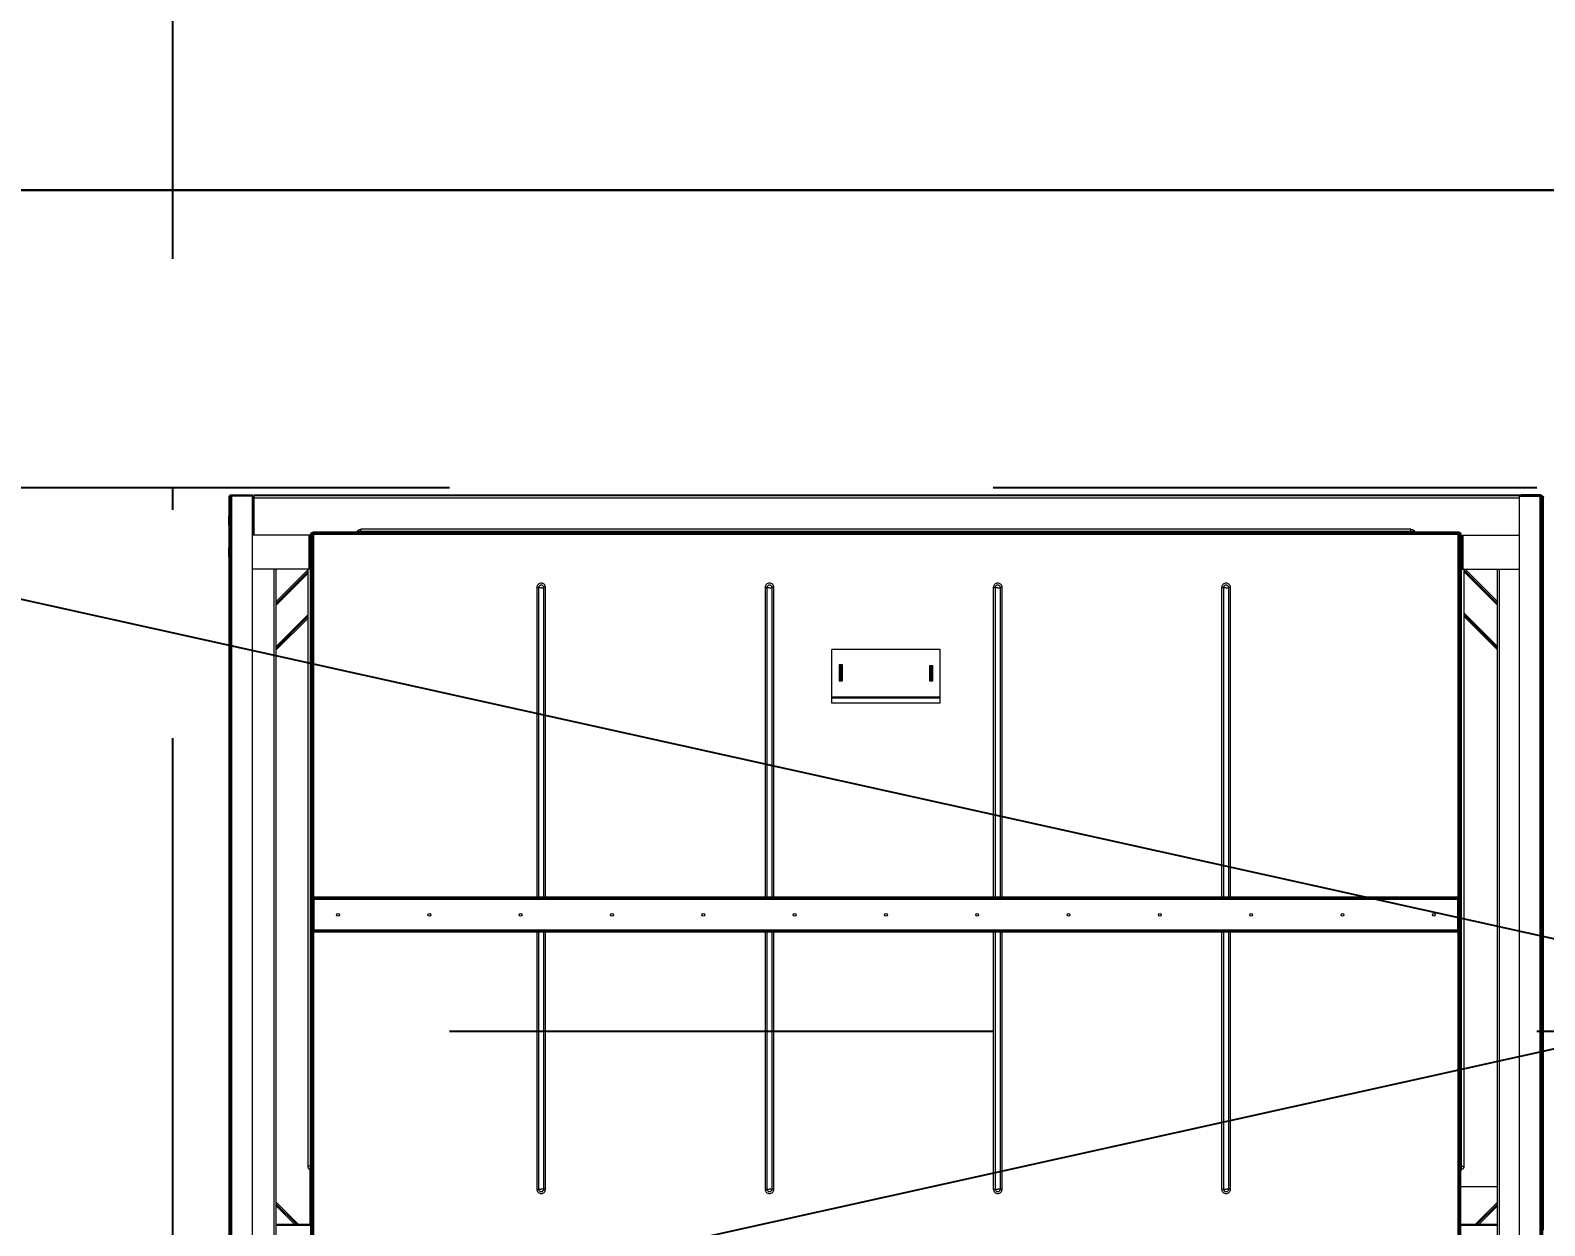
# Model space of a CAD drawing. Header units: millimetres. Extents: x 12325263 to 13848842, y -1463133 to 573208.
# Drawn here: x 12577872 to 12579199, y -837894 to -836847 of the extents above; entities that cross this region are included whole.
import ezdxf
from ezdxf.xclip import XClip

# ---------------------------------------------------------------- set-up
doc = ezdxf.new("R2010")
doc.units = ezdxf.units.MM
doc.header["$LTSCALE"] = 1000
doc.header["$XCLIPFRAME"] = 0
doc.linetypes.add('DOTE', pattern=[2.42, 2, -0.2, 0.02, -0.2])
for name, color, linetype in [('A-ANNO-DIMS', 83, 'Continuous'), ('A-AXIS', 16, 'DOTE'), ('A-WALL', 5, 'Continuous'), ('fur202301', 252, 'Continuous'), ('WALL', 5, 'Continuous'), ('WALL-SHATCH', 8, 'Continuous'), ('建筑-楼板开洞', 251, 'Continuous')]:
    doc.layers.add(name, color=color, linetype=linetype)
doc.styles.add('_TCH_DIM_T3', font='SIMPLEX.shx', dxfattribs={"width": 0.705882, "bigfont": 'GBCBIG.shx'})
doc.dimstyles.new('_TCH_ARCH&&120', dxfattribs={"dimtxt": 306, "dimasz": 120, "dimexe": 300, "dimexo": 360, "dimgap": 147, "dimtad": 1, "dimdec": 0, "dimzin": 0, "dimdsep": 46, "dimtxsty": '_TCH_DIM_T3', "dimblk": 'ARCHTICK', "dimcen": 0.09, "dimclrt": 7, "dimazin": 2, "dimtfac": 1, "dimtdec": 0, "dimtix": 1, "dimtmove": 2, "dimatfit": 3, "dimfxl": 1, "dimfxlon": 1, "dimtolj": 1, "dimtzin": 0, "dimarcsym": 0})

# ---------------------------------------------------------------- blocks, each defined once
blk = doc.blocks.new('adgshg13-A$C7F010FC0')
at = {"layer": 'WALL-SHATCH'}
h = blk.add_hatch(color=256, dxfattribs=at)
h.dxf.hatch_style = 1
h.paths.add_polyline_path([(-60384.2, -16880.9), (-763.2, 197.5), (12587.6, -13153.3), (12587.6, -157996), (-162964.9, -188820.4), (-171262.4, -180522.9), (-171262.4, -31310.9), (-150707.2, -10755.7), (-131860.1, -7980.9), (-99162.4, -7980.9), (-99162.4, -4980.9), (-76620.4, -4980.9), (-70107.7, -16880.9)], flags=16)
h.paths.add_polyline_path([(-60091.2, -16380.9), (-646.9, 646.9), (12987.6, -12987.6), (12987.6, -158331.9), (-163100.6, -189250.4), (-171662.4, -180688.6), (-171662.4, -31145.2), (-150777.9, -10260.7), (-131896.7, -7480.9), (-99562.4, -7480.9), (-99562.4, -4580.9), (-76365.6, -4580.9), (-69907.5, -16380.9)])
blk = doc.blocks.new('A$C4C7A72D3')
at = {"layer": 'WALL', "color": 1}
blk.add_blockref('adgshg13-A$C7F010FC0', (210433, 205503.6), dxfattribs=at)
blk = doc.blocks.new('qlzw')
at = {"layer": 'A-AXIS'}
blk.add_line((12444566.8, 979489.8), (12444566.8, 1082089.8), dxfattribs=at)
blk = doc.blocks.new('asdgag2019061317133849825')
for p, q in [((2.6, 0), (19.4, 0)), ((2.6, 0), (2.6, -0.3)), ((19.4, -0.6), (19.4, 0)), ((1132.6, -0.6), (1132.6, 0)), ((1149.4, 0), (1132.6, 0)), ((1149.4, 0), (1149.4, -0.3)), ((1, -2.1), (0.2, -2.1)), ((0.2, -46), (0.2, -2.1)), ((21, -0.6), (1, -0.6)), ((1, -0.6), (1, -659.6)), ((1.8, -0.6), (1.6, -0.3)), ((2.6, -659.6), (2.6, -0.6)), ((21, -0.5), (1129.4, -0.5)), ((1129.4, -1.3), (1130.2, -1.3)), ((1129.4, -2.9), (1130.2, -2.9)), ((1130.2, -0.5), (1131, -0.5)), ((1130.2, -2.1), (1131, -2.1)), ((1131, -0.6), (1151, -0.6)), ((1149.4, -659.6), (1149.4, -0.6)), ((1150.2, -0.6), (1150.4, -0.3)), ((1151, -659.6), (1151, -0.6)), ((0.2, -643.9), (0.2, -54))]:
    blk.add_line(p, q)
at = {"color": 1, "lineweight": 9}
for p, q in [((21, -659.6), (21, -0.6)), ((1129.4, -2.3), (21, -2.3)), ((1129.4, -35), (1129.4, -0.5)), ((1130.2, -35), (1130.2, -0.5)), ((1130.2, -12.5), (1131, -12.5)), ((1130.2, -13), (1131, -13)), ((1131, -659.6), (1131, -0.6)), ((0, -26.3), (0, -18.3)), ((0.2, -22.3), (0, -22.3)), ((1129.4, -19.5), (1130.2, -19.5)), ((1130.2, -20.3), (1129.4, -20.3)), ((1130.2, -24.3), (1129.4, -24.3)), ((1151, -18.6), (1151.3, -18.3)), ((1151, -26), (1151.3, -26.3)), ((1151.3, -18.3), (1151.3, -26.3)), ((1152, -18.3), (1151.3, -18.3)), ((1151.3, -22.3), (1152, -22.3)), ((1152, -26.3), (1151.3, -26.3)), ((1152, -18.3), (1152, -26.3)), ((72.2, -35), (21, -35)), ((70.4, -65), (70.4, -35)), ((71.4, -65), (71.4, -35)), ((73, -34.1), (72.2, -34.1)), ((72.2, -657.7), (72.2, -34.1)), ((73, -657.7), (73, -34.1)), ((73.8, -34.3), (73, -34.3)), ((73, -34.3), (73, -657.1)), ((73.8, -32.5), (1078.2, -32.5)), ((73.8, -33.3), (73.8, -32.5)), ((1078.2, -33.3), (73.8, -33.3)), ((1078.2, -33.3), (73.8, -33.3)), ((73.8, -34.1), (73.8, -33.3)), ((1078.2, -34.1), (73.8, -34.1)), ((73.8, -34.3), (73.8, -657.1)), ((74, -34.6), (74.6, -34.6)), ((74.6, -34.6), (1077.4, -34.6)), ((74.6, -657.3), (74.6, -34.6)), ((113, -31.9), (115.5, -31.9)), ((115.5, -31.9), (116, -31.9)), ((116, -30), (1036, -30)), ((116, -32.2), (116, -30)), ((116, -31.9), (1039, -31.9)), ((1036, -32.2), (1036, -30)), ((1039, -31.9), (1039, -31.9)), ((1077.4, -34.6), (1077.4, -657.3)), ((1077.4, -34.6), (1078, -34.6)), ((1078.2, -33.3), (1078.2, -32.5)), ((1078.2, -34.1), (1078.2, -33.3)), ((1078.2, -657.1), (1078.2, -34.3)), ((1078.2, -34.3), (1079, -34.3)), ((1079, -657.7), (1079, -34.1)), ((1079, -34.1), (1079.8, -34.1)), ((1079, -657.1), (1079, -34.3)), ((1079.8, -657.7), (1079.8, -34.1)), ((1079.8, -35), (1131, -35)), ((1080.6, -35), (1080.6, -65)), ((1081.6, -35), (1081.6, -65)), ((0, -46), (0.7, -46)), ((0, -54), (0, -46)), ((0.7, -50), (0, -50)), ((1, -46.3), (0.7, -46)), ((0.7, -54), (0.7, -46)), ((1151, -46.3), (1151.3, -46)), ((1151.3, -46), (1151.3, -54)), ((1152, -46), (1151.3, -46)), ((1151.3, -50), (1152, -50)), ((1152, -46), (1152, -54)), ((0, -54), (0.7, -54)), ((1, -53.7), (0.7, -54)), ((72.2, -65), (21, -65)), ((38.4, -690.2), (38.4, -65)), ((40.2, -690.2), (40.2, -65)), ((40.2, -93.2), (68.4, -65)), ((40.2, -94.9), (69.7, -65.4)), ((69.7, -65), (69.7, -587.8)), ((71.6, -587.8), (71.6, -65)), ((1079.8, -65), (1131, -65)), ((1080.4, -65), (1080.4, -588.7)), ((1082.3, -587.8), (1082.3, -65)), ((1082.3, -65.3), (1110.2, -93.2)), ((1110.2, -690.2), (1110.2, -65)), ((1112, -690.2), (1112, -65)), ((1151, -53.7), (1151.3, -54)), ((1152, -54), (1151.3, -54)), ((40.2, -96.4), (69.7, -66.9)), ((1082.3, -67), (1110.2, -94.9)), ((1082.3, -68.5), (1110.2, -96.4)), ((41.1, -92.3), (40.2, -92.3)), ((274.1, -352.2), (274.1, -81.1)), ((275.7, -352.2), (275.7, -81.1)), ((280.3, -81.1), (280.3, -352.2)), ((281.9, -81.1), (281.9, -352.2)), ((474.1, -352.2), (474.1, -81.1)), ((475.7, -352.2), (475.7, -81.1)), ((480.3, -81.1), (480.3, -352.2)), ((481.9, -81.1), (481.9, -352.2)), ((674.1, -352.2), (674.1, -81.1)), ((675.7, -352.2), (675.7, -81.1)), ((680.3, -81.1), (680.3, -352.2)), ((681.9, -81.1), (681.9, -352.2)), ((874.1, -352.2), (874.1, -81.1)), ((875.7, -352.2), (875.7, -81.1)), ((880.3, -81.1), (880.3, -352.2)), ((881.9, -81.1), (881.9, -352.2)), ((1110.2, -92.3), (1109.3, -92.3)), ((40.2, -132.6), (69.7, -103.1)), ((40.2, -134), (69.7, -104.5)), ((1082.3, -104.7), (1110.2, -132.6)), ((1082.3, -106.1), (1110.2, -134)), ((40.2, -135.7), (69.7, -106.2)), ((1082.3, -107.8), (1110.2, -135.7)), ((528.5, -135.2), (623.5, -135.2)), ((528.5, -182.3), (528.5, -135.2)), ((623.5, -182.3), (623.5, -135.2)), ((534.9, -149.7), (537.9, -149.7)), ((534.9, -162.7), (534.9, -149.7)), ((534.9, -149.8), (537.9, -149.8)), ((535.4, -153.7), (536, -153.7)), ((535.4, -161.7), (535.4, -153.7)), ((536, -162.7), (536, -149.8)), ((536, -150.3), (536.8, -150.3)), ((536.8, -162.7), (536.8, -149.8)), ((536.8, -153.7), (537.4, -153.7)), ((537.4, -153.7), (537.4, -161.7)), ((537.9, -149.7), (537.9, -162.7)), ((614.1, -148.7), (617.1, -148.7)), ((614.1, -162.7), (614.1, -148.7)), ((614.1, -148.8), (617.1, -148.8)), ((614.6, -153.7), (615.2, -153.7)), ((614.6, -161.7), (614.6, -153.7)), ((615.2, -148.8), (615.2, -148.7)), ((615.2, -162.7), (615.2, -148.8)), ((616, -150.3), (615.2, -150.3)), ((616, -148.8), (616, -148.7)), ((616, -162.7), (616, -148.8)), ((616, -153.7), (616.6, -153.7)), ((616.6, -153.7), (616.6, -161.7)), ((617.1, -148.7), (617.1, -162.7)), ((537.9, -162.7), (534.9, -162.7)), ((536, -161.7), (535.4, -161.7)), ((536, -161.3), (536.8, -161.3)), ((536.8, -161.4), (536, -161.4)), ((536.8, -161.5), (536, -161.5)), ((536, -161.9), (536.8, -161.9)), ((537.4, -161.7), (536.8, -161.7)), ((617.1, -162.7), (614.1, -162.7)), ((615.2, -161.7), (614.6, -161.7)), ((616, -161.3), (615.2, -161.3)), ((615.2, -161.4), (616, -161.4)), ((615.2, -161.5), (616, -161.5)), ((616, -161.9), (615.2, -161.9)), ((616.6, -161.7), (616, -161.7)), ((623.5, -176.6), (528.5, -176.6)), ((623.5, -177.7), (528.5, -177.7)), ((528.5, -182.3), (623.5, -182.3)), ((75, -352.2), (1077, -352.2)), ((75, -381), (75, -352.2)), ((75, -353), (1077, -353)), ((75, -353.4), (1077, -353.4)), ((75, -354.3), (1077, -354.3)), ((1077, -382.2), (1077, -352.2)), ((75, -381), (1077, -381)), ((75, -381.4), (1077, -381.4)), ((75, -382.2), (75, -381.4)), ((75, -382.2), (1077, -382.2)), ((75, -382.2), (75, -382.6)), ((75, -382.6), (1077, -382.6)), ((1077, -382.6), (75, -382.6)), ((274.1, -607.8), (274.1, -382.6)), ((275.7, -607.9), (275.7, -382.6)), ((280.3, -382.6), (280.3, -607.9)), ((281.9, -382.6), (281.9, -607.8)), ((474.1, -607.8), (474.1, -382.6)), ((475.7, -607.9), (475.7, -382.6)), ((480.3, -382.6), (480.3, -607.9)), ((481.9, -382.6), (481.9, -607.8)), ((674.1, -607.8), (674.1, -382.6)), ((675.7, -607.9), (675.7, -382.6)), ((680.3, -382.6), (680.3, -607.9)), ((681.9, -382.6), (681.9, -607.8)), ((874.1, -607.8), (874.1, -382.6)), ((875.7, -607.9), (875.7, -382.6)), ((880.3, -382.6), (880.3, -607.9)), ((881.9, -382.6), (881.9, -607.8)), ((1077, -382.2), (1077, -382.6)), ((71.9, -587.8), (69.7, -587.8)), ((71.6, -588.7), (71.6, -587.8)), ((71.6, -590.8), (71.6, -588.7)), ((1080.1, -587.8), (1082.3, -587.8)), ((1080.4, -588.7), (1080.4, -590.7)), ((1080.4, -590.7), (1080.4, -590.8)), ((1080.4, -639), (1080.4, -590.8)), ((72.2, -605.5), (40.2, -605.5)), ((59.9, -639), (40.2, -619.4)), ((58.2, -639), (40.2, -621.1)), ((56.7, -639), (40.2, -622.5)), ((1110.2, -619.4), (1090.5, -639)), ((1110.2, -621.1), (1092.2, -639)), ((1110.2, -622.5), (1093.7, -639)), ((41, -639), (72.2, -639)), ((41, -639), (41, -639.8)), ((41, -639.8), (72.2, -639.8)), ((1079.8, -639), (1109.4, -639)), ((1079.8, -639.8), (1109.4, -639.8)), ((1109.4, -639), (1109.4, -639.8))]:
    blk.add_line(p, q, dxfattribs=at)
for centre, start, end in [((2.6, -1.6), 90, 128.0069), ((19.4, -1.6), 40.1451, 90), ((1132.6, -1.6), 90, 139.8549), ((1149.4, -1.6), 51.9931, 90), ((1.8, -2.1), 120, 180), ((2.6, -1.6), 153.8869, 180), ((1149.4, -1.6), 0, 26.1131)]:
    blk.add_arc(centre, 1.6, start, end)
for centre, radius, start, end in [((73.8, -34.1), 1.6, 90, 180), ((73.8, -34.1), 0.8, 90, 180), ((74.6, -11), 23.6, 269.2003, 270.0114), ((112.1, -31.5), 1, 302.6268, 335.2535), ((116, -33.3), 3.3, 90, 155.2535), ((1036, -33.3), 3.3, 24.7465, 90), ((1039.9, -31.5), 1, 204.7465, 237.3732), ((1077.4, -11), 23.6, 269.9886, 270.7997), ((1078.2, -34.1), 1.6, 0, 90), ((1078.2, -34.1), 0.8, 0, 90), ((96, -367.7), 1.25, 0.0266, 179.9734), ((96, -367.7), 1.25, 180.0266, 359.9734), ((176, -367.7), 1.25, 0.0266, 179.9734), ((176, -367.7), 1.25, 180.0266, 359.9734), ((256, -367.7), 1.25, 0.0266, 179.9734), ((256, -367.7), 1.25, 180.0266, 359.9734), ((336, -367.7), 1.25, 0.0266, 179.9734), ((336, -367.7), 1.25, 180.0266, 359.9734), ((416, -367.7), 1.25, 0.0266, 179.9734), ((416, -367.7), 1.25, 180.0266, 359.9734), ((496, -367.7), 1.25, 0.0266, 179.9734), ((496, -367.7), 1.25, 180.0266, 359.9734), ((576, -367.7), 1.25, 0.0266, 179.9734), ((576, -367.7), 1.25, 180.0266, 359.9734), ((656, -367.7), 1.25, 0.0266, 179.9734), ((656, -367.7), 1.25, 180.0266, 359.9734), ((736, -367.7), 1.25, 0.0266, 179.9734), ((736, -367.7), 1.25, 180.0266, 359.9734), ((816, -367.7), 1.25, 0.0266, 179.9734), ((816, -367.7), 1.25, 180.0266, 359.9734), ((896, -367.7), 1.25, 0.0266, 179.9734), ((896, -367.7), 1.25, 180.0266, 359.9734), ((976, -367.7), 1.25, 0.0266, 179.9734), ((976, -367.7), 1.25, 180.0266, 359.9734), ((1056, -367.7), 1.25, 0.0266, 179.9734), ((1056, -367.7), 1.25, 180.0266, 359.9734), ((73, -587.8), 3.3, 180, 245.2535), ((71.2, -591.7), 1, 32.6275, 65.2535), ((1080.8, -591.7), 1, 114.7457, 147.3727), ((1079, -587.8), 3.3, 294.7471, 0)]:
    blk.add_arc(centre, radius, start, end, dxfattribs=at)
for points, start_tangent, end_tangent in [([(73.9, -34.6), (74, -34.6)], (0.999598, 0.028338), (0.999348, -0.036108)), ([(74, -34.6), (74.3, -34.6)], (0.999348, -0.036108), (0.9999, -0.014157)), ([(1078, -34.6), (1077.7, -34.6)], (-0.999348, -0.036108), (-0.9999, -0.014157)), ([(1078.1, -34.6), (1078, -34.6)], (-0.999598, 0.028338), (-0.999348, -0.036108)), ([(274.1, -81.1), (274.4, -79.6), (275.2, -78.3), (276.5, -77.5), (278, -77.2), (279.5, -77.5), (280.8, -78.3), (281.6, -79.6), (281.9, -81.1)], (0, 1), (0, -1)), ([(275.7, -81.1), (275.8, -80.4), (276.2, -79.8), (276.7, -79.3), (277.3, -79), (278, -78.9), (278.7, -79), (279.3, -79.3), (279.8, -79.8), (280.2, -80.5), (280.3, -81.1)], (0, 1), (0, -1)), ([(474.1, -81.1), (474.4, -79.6), (475.2, -78.3), (476.5, -77.5), (478, -77.2), (479.5, -77.5), (480.8, -78.3), (481.6, -79.6), (481.9, -81.1)], (0, 1), (0, -1)), ([(475.7, -81.1), (475.8, -80.4), (476.2, -79.8), (476.7, -79.3), (477.3, -79), (478, -78.9), (478.7, -79), (479.3, -79.3), (479.8, -79.8), (480.2, -80.5), (480.3, -81.1)], (0, 1), (0, -1)), ([(674.1, -81.1), (674.4, -79.6), (675.2, -78.3), (676.5, -77.5), (678, -77.2), (679.5, -77.5), (680.8, -78.3), (681.6, -79.6), (681.9, -81.1)], (0, 1), (0, -1)), ([(675.7, -81.1), (675.8, -80.4), (676.2, -79.8), (676.7, -79.3), (677.3, -79), (678, -78.9), (678.7, -79), (679.3, -79.3), (679.8, -79.8), (680.2, -80.5), (680.3, -81.1)], (0, 1), (0, -1)), ([(874.1, -81.1), (874.4, -79.6), (875.2, -78.3), (876.5, -77.5), (878, -77.2), (879.5, -77.5), (880.8, -78.3), (881.6, -79.6), (881.9, -81.1)], (0, 1), (0, -1)), ([(875.7, -81.1), (875.8, -80.4), (876.2, -79.8), (876.7, -79.3), (877.3, -79), (878, -78.9), (878.7, -79), (879.3, -79.3), (879.8, -79.8), (880.2, -80.5), (880.3, -81.1)], (0, 1), (0, -1)), ([(274.1, -81.1), (274.8, -81.1), (275.3, -81.1), (275.7, -81.1)], (1, 0), (0.997682, -0.068053)), ([(278, -81.2), (277.1, -81.2), (276.3, -81.2), (275.7, -81.1)], (-1, 0), (-0.997682, 0.068053)), ([(278, -81.2), (278.9, -81.2), (279.7, -81.2), (280.3, -81.1)], (1, 0), (0.997682, 0.068053)), ([(281.9, -81.1), (281.2, -81.1), (280.7, -81.1), (280.3, -81.1)], (-1, 0), (-0.997682, -0.068053)), ([(474.1, -81.1), (474.8, -81.1), (475.3, -81.1), (475.7, -81.1)], (1, 0), (0.997682, -0.068053)), ([(478, -81.2), (477.1, -81.2), (476.3, -81.2), (475.7, -81.1)], (-1, 0), (-0.997682, 0.068053)), ([(478, -81.2), (478.9, -81.2), (479.7, -81.2), (480.3, -81.1)], (1, 0), (0.997682, 0.068053)), ([(481.9, -81.1), (481.2, -81.1), (480.7, -81.1), (480.3, -81.1)], (-1, 0), (-0.997682, -0.068053)), ([(674.1, -81.1), (674.8, -81.1), (675.3, -81.1), (675.7, -81.1)], (1, 0), (0.997682, -0.068053)), ([(678, -81.2), (677.1, -81.2), (676.3, -81.2), (675.7, -81.1)], (-1, 0), (-0.997682, 0.068053)), ([(678, -81.2), (678.9, -81.2), (679.7, -81.2), (680.3, -81.1)], (1, 0), (0.997682, 0.068053)), ([(681.9, -81.1), (681.2, -81.1), (680.7, -81.1), (680.3, -81.1)], (-1, 0), (-0.997682, -0.068053)), ([(874.1, -81.1), (874.8, -81.1), (875.3, -81.1), (875.7, -81.1)], (1, 0), (0.997682, -0.068053)), ([(878, -81.2), (877.1, -81.2), (876.3, -81.2), (875.7, -81.1)], (-1, 0), (-0.997682, 0.068053)), ([(878, -81.2), (878.9, -81.2), (879.7, -81.2), (880.3, -81.1)], (1, 0), (0.997682, 0.068053)), ([(881.9, -81.1), (881.2, -81.1), (880.7, -81.1), (880.3, -81.1)], (-1, 0), (-0.997682, -0.068053)), ([(274.1, -607.8), (274.8, -607.8), (275.3, -607.9), (275.7, -607.9)], (1, 0), (0.997682, -0.068053)), ([(281.9, -607.8), (281.6, -609.3), (280.8, -610.6), (279.5, -611.5), (278, -611.7), (276.5, -611.5), (275.2, -610.6), (274.4, -609.3), (274.1, -607.8)], (0, -1), (0, 1)), ([(280.3, -607.9), (280.2, -608.6), (279.8, -609.2), (279.3, -609.7), (278.7, -610), (278, -610.1), (277.3, -610), (276.7, -609.7), (276.2, -609.2), (275.8, -608.6), (275.7, -607.9)], (0, -1), (0, 1)), ([(275.7, -607.9), (276.3, -607.9), (277.1, -607.9), (278, -607.9)], (0.997682, -0.068053), (1, 0)), ([(280.3, -607.9), (279.7, -607.9), (278.9, -607.9), (278, -607.9)], (-0.997682, -0.068053), (-1, 0)), ([(281.9, -607.8), (281.2, -607.8), (280.7, -607.9), (280.3, -607.9)], (-1, 0), (-0.997682, -0.068053)), ([(474.1, -607.8), (474.8, -607.8), (475.3, -607.9), (475.7, -607.9)], (1, 0), (0.997682, -0.068053)), ([(481.9, -607.8), (481.6, -609.3), (480.8, -610.6), (479.5, -611.5), (478, -611.7), (476.5, -611.5), (475.2, -610.6), (474.4, -609.3), (474.1, -607.8)], (0, -1), (0, 1)), ([(480.3, -607.9), (480.2, -608.6), (479.8, -609.2), (479.3, -609.7), (478.7, -610), (478, -610.1), (477.3, -610), (476.7, -609.7), (476.2, -609.2), (475.8, -608.6), (475.7, -607.9)], (0, -1), (0, 1)), ([(475.7, -607.9), (476.3, -607.9), (477.1, -607.9), (478, -607.9)], (0.997682, -0.068053), (1, 0)), ([(480.3, -607.9), (479.7, -607.9), (478.9, -607.9), (478, -607.9)], (-0.997682, -0.068053), (-1, 0)), ([(481.9, -607.8), (481.2, -607.8), (480.7, -607.9), (480.3, -607.9)], (-1, 0), (-0.997682, -0.068053)), ([(874.1, -607.8), (874.8, -607.8), (875.3, -607.9), (875.7, -607.9)], (1, 0), (0.997682, -0.068053)), ([(881.9, -607.8), (881.6, -609.3), (880.8, -610.6), (879.5, -611.5), (878, -611.7), (876.5, -611.5), (875.2, -610.6), (874.4, -609.3), (874.1, -607.8)], (0, -1), (0, 1)), ([(875.7, -607.9), (876.3, -607.9), (877.1, -607.9), (878, -607.9)], (0.997682, -0.068053), (1, 0)), ([(880.3, -607.9), (880.2, -608.6), (879.8, -609.2), (879.3, -609.7), (878.7, -610), (878, -610.1), (877.3, -610), (876.7, -609.7), (876.2, -609.2), (875.8, -608.6), (875.7, -607.9)], (0, -1), (0, 1)), ([(880.3, -607.9), (879.7, -607.9), (878.9, -607.9), (878, -607.9)], (-0.997682, -0.068053), (-1, 0)), ([(881.9, -607.8), (881.2, -607.8), (880.7, -607.9), (880.3, -607.9)], (-1, 0), (-0.997682, -0.068053))]:
    blk.add_spline(points, degree=3, dxfattribs=dict(at, start_tangent=start_tangent, end_tangent=end_tangent))
at = {"color": 1, "lineweight": 0}
for points, start_tangent, end_tangent in [([(681.9, -607.8), (681.6, -609.3), (680.8, -610.6), (679.5, -611.5), (678, -611.7), (676.5, -611.5), (675.2, -610.6), (674.4, -609.3), (674.1, -607.8)], (0, -1), (0, 1)), ([(674.1, -607.8), (674.8, -607.8), (675.3, -607.9), (675.7, -607.9)], (1, 0), (0.997682, -0.068053)), ([(675.7, -607.9), (676.3, -607.9), (677.1, -607.9), (678, -607.9)], (0.997682, -0.068053), (1, 0)), ([(680.3, -607.9), (680.2, -608.6), (679.8, -609.2), (679.3, -609.7), (678.7, -610), (678, -610.1), (677.3, -610), (676.7, -609.7), (676.2, -609.2), (675.8, -608.6), (675.7, -607.9)], (0, -1), (0, 1)), ([(680.3, -607.9), (679.7, -607.9), (678.9, -607.9), (678, -607.9)], (-0.997682, -0.068053), (-1, 0)), ([(681.9, -607.8), (681.2, -607.8), (680.7, -607.9), (680.3, -607.9)], (-1, 0), (-0.997682, -0.068053))]:
    blk.add_spline(points, degree=3, dxfattribs=dict(at, start_tangent=start_tangent, end_tangent=end_tangent))
blk = doc.blocks.new('sdfgsdffhg')
at = {"layer": 'fur202301'}
for p, q in [((-4836.6, 35662.8, 0), (1516, 37069.7, 0)), ((1516, 35662.8, 0), (-4836.6, 37069.7, 0))]:
    blk.add_line(p, q, dxfattribs=at)
at = {"layer": 'fur202301', "elevation": 0}
blk.add_lwpolyline([(-4836.6, 35662.8), (1516, 35662.8), (1516, 37069.7), (-4836.6, 37069.7)], close=True, dxfattribs=at)
at = {"layer": 'fur202301', "xscale": -1}
blk.add_blockref('asdgag2019061317133849825', (-1886.4, 36803.1, 0), dxfattribs=at)
blk = doc.blocks.new('_ArchTick')
at = {"color": 0, "linetype": 'ByBlock', "const_width": 0.4}
blk.add_lwpolyline([(-0.5, -0.5), (0.5, 0.5)], dxfattribs=at)
blk = doc.blocks.new('*D4316')
at = {"layer": 'A-ANNO-DIMS', "color": 0, "lineweight": -2, "transparency": 16777216}
for p, q in [((12576246.8, -839035.8), (12576246.8, -839336.8)), ((12576246.8, -839036.8), (12577996.8, -839036.8)), ((12577996.8, -839035.8), (12577996.8, -839336.8))]:
    blk.add_line(p, q, dxfattribs=at)
at = {"layer": 'Defpoints', "color": 0, "transparency": 16777216}
for p in [(12576246.8, -837836.8), (12577996.8, -837836.8), (12577996.8, -839036.8)]:
    blk.add_point(p, dxfattribs=at)
at = {"layer": 'A-ANNO-DIMS', "color": 0, "lineweight": -2, "transparency": 16777216, "xscale": 120, "yscale": 120, "zscale": 120, "rotation": 180}
blk.add_blockref('_ArchTick', (12576246.8, -839036.8), dxfattribs=at)
at = {"layer": 'A-ANNO-DIMS', "color": 0, "lineweight": -2, "transparency": 16777216, "xscale": 120, "yscale": 120, "zscale": 120}
blk.add_blockref('_ArchTick', (12577996.8, -839036.8), dxfattribs=at)
at = {"layer": 'A-ANNO-DIMS', "color": 7, "transparency": 16777216, "insert": (12577121.8, -838736.8), "char_height": 306, "attachment_point": 5, "style": '_TCH_DIM_T3'}
blk.add_mtext('\\A1;1750', dxfattribs=at)
blk = doc.blocks.new('*D4317')
at = {"layer": 'A-ANNO-DIMS', "color": 0, "lineweight": -2, "transparency": 16777216}
for p, q in [((12577996.8, -839035.8), (12577996.8, -839336.8)), ((12577996.8, -839036.8), (12582396.8, -839036.8)), ((12582396.8, -839035.8), (12582396.8, -839336.8))]:
    blk.add_line(p, q, dxfattribs=at)
at = {"layer": 'Defpoints', "color": 0, "transparency": 16777216}
for p in [(12577996.8, -837836.8), (12582396.8, -837836.8), (12582396.8, -839036.8)]:
    blk.add_point(p, dxfattribs=at)
at = {"layer": 'A-ANNO-DIMS', "color": 0, "lineweight": -2, "transparency": 16777216, "xscale": 120, "yscale": 120, "zscale": 120, "rotation": 180}
blk.add_blockref('_ArchTick', (12577996.8, -839036.8), dxfattribs=at)
at = {"layer": 'A-ANNO-DIMS', "color": 0, "lineweight": -2, "transparency": 16777216, "xscale": 120, "yscale": 120, "zscale": 120}
blk.add_blockref('_ArchTick', (12582396.8, -839036.8), dxfattribs=at)
at = {"layer": 'A-ANNO-DIMS', "color": 7, "transparency": 16777216, "insert": (12580196.8, -838736.8), "char_height": 306, "attachment_point": 5, "style": '_TCH_DIM_T3'}
blk.add_mtext('\\A1;4400', dxfattribs=at)

msp = doc.modelspace()

# ---------------------------------------------------------------- block references
ref = msp.add_blockref('A$C4C7A72D3', (12385714.9, -906209.5), dxfattribs=dict(rotation=350.041249254255))
XClip(ref).set_block_clipping_path([(223442.8584877662, 85923.1187333744), (220542.7961432356, 85923.1422391906), (220542.8579492103, 89292.823275506), (211526.9150355905, 89292.8101311298), (210631.4331447985, 94392.8080583527), (206113.3685902953, 94392.8025418455), (206001.4315187763, 95030.3127344656), (204376.2826588508, 94744.9613686837), (203364.4570056833, 100506.9030052917), (197947.3947122637, 99555.7482674252), (192482.3428474721, 130679.4765393781), (190118.7804593667, 130264.4504016289), (191623.4071957469, 121695.6427078634), (177046.6486519482, 119136.2011700841), (175707.6223907359, 126760.8483765714), (173902.988371335, 128026.4039125028), (169528.3854461554, 127258.2903269802), (169070.0967394859, 129868.3614864857), (163308.2517458182, 128856.6693391807), (163766.52659606, 126246.6171700556), (159679.1795131005, 125528.9180921423), (170669.6888374612, 62935.797914044), (167222.1989369914, 62330.4650948944), (167939.7759490944, 58243.6808593175), (171386.9528796654, 58848.2912487988), (172857.0656793863, 50477.0032648193), (165962.5026008021, 49266.4230898353), (168037.7813034765, 37447.1796448426), (140649.9584970828, 32638.2390106404), (115387.9799239188, 28202.5781787895), (95598.7254695911, 140907.4332163476), (226939.476109907, 163968.8668500402), (240128.6952811591, 88852.8973128139)])

# ---------------------------------------------------------------- next in the draw order: hatches: boundary and pattern name
at = {"layer": '建筑-楼板开洞'}
h = msp.add_hatch(dxfattribs=at)
h.set_pattern_fill('DASH', color=256, scale=500)
h.set_pattern_definition([(0, (0, 0), (476.25, 476.25), [476.25, -476.25])])
h.paths.add_polyline_path([(12597696.7, -842386.8), (12590696.8, -842386.9), (12590697.1, -843986.8), (12595796.8, -843986.9), (12595797.1, -849736.9), (12588796.8, -849736.8), (12588796.8, -851936.8), (12564896.8, -851936.8), (12564896.8, -816186.8), (12568846.8, -816186.8), (12568846.8, -816040), (12568846.8, -807536.8), (12574696.8, -807536.8), (12574696.8, -810386.8), (12575896.8, -810386.8), (12579055.2, -810386.8), (12580496.9, -811828.2), (12580696.9, -819086.9), (12595696.9, -819086.7), (12595696.9, -812786.8), (12597696.7, -812786.8)])

# ---------------------------------------------------------------- next in the draw order: block references
at = {"color": 2}
msp.add_blockref('qlzw', (133430, -1881876.5), dxfattribs=at)

# ---------------------------------------------------------------- next in the draw order: block references
msp.add_blockref('sdfgsdffhg', (12581083.9, -874056.8, 0))

# ---------------------------------------------------------------- next in the draw order: linework, layer by layer
at = {"layer": 'A-WALL'}
msp.add_line((12582596.8, -836986.8), (12576246.8, -836986.8), dxfattribs=at)

# ---------------------------------------------------------------- next in the draw order: dimensions: what is measured, and where the dimension line sits
at = {"layer": 'A-ANNO-DIMS'}
for p1, p2, picture, middle in [((12576246.8, -837836.8), (12577996.8, -837836.8), '*D4316', (12577121.8, -838736.8)), ((12577996.8, -837836.8), (12582396.8, -837836.8), '*D4317', (12580196.8, -838736.8))]:
    dim = msp.add_aligned_dim(p1=p1, p2=p2, distance=-1200, dimstyle='_TCH_ARCH&&120', dxfattribs=at)
    dim.commit()
    dim.dimension.update_dxf_attribs({"geometry": picture, "text_midpoint": middle})

doc.saveas('drawing.dxf')
